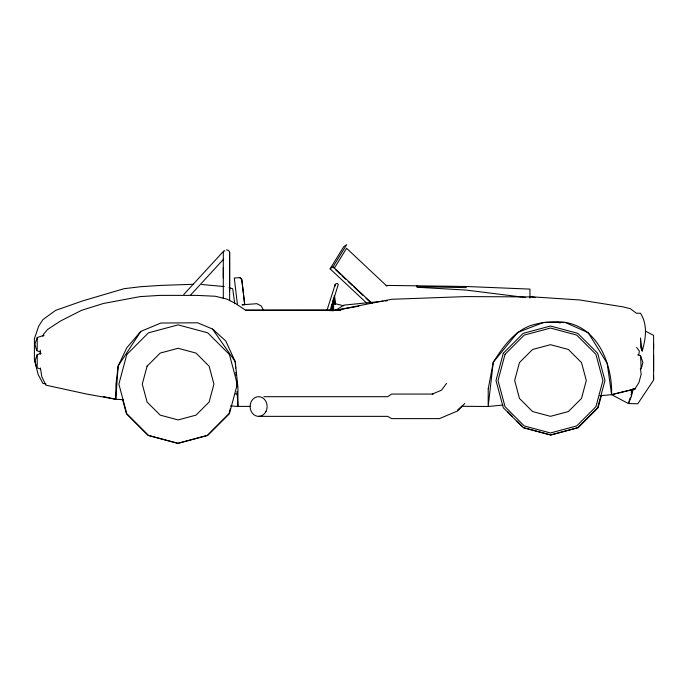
<?xml version="1.0" encoding="UTF-8"?>
<svg xmlns="http://www.w3.org/2000/svg" width="688" height="688" viewBox="0 0 688 688"><rect width="100%" height="100%" fill="white"/><g stroke="black" fill="none" stroke-linecap="round" stroke-linejoin="round"><path stroke-width="1.03" d="M37.264 338.763L37.264 337.507L44.101 335.297M223.299 278.124L223.299 267.666M223.299 252.358L223.299 298.549M229.637 290.947L229.637 252.358L228.708 250.518L226.472 249.753M386.123 285.425L417.031 285.812L417.031 287.231L466.163 290.087L525.692 297.526M653.6 344.069L653.6 380.068L637.785 403.77L628.445 403.564L611.606 394.654L599.902 395.781M630.268 397.621L628.445 403.564L631.369 396.408L631.378 390.32L634.921 388.978L638.928 382.537L641.182 374.238L640.39 368.166M123.272 399.711L115.773 399.272L115.971 384.291L118.164 365.982L126.764 347.836L140.799 331.418L160.811 323.042L197.637 322.801L212.506 329.027L225.741 340.947L235.253 361.664L237.928 387.525L237.928 406.393L250.38 406.393M40.437 368.003L41.787 376.697L45.898 385.16L87.118 394.147L115.773 399.272L118.164 365.982L140.799 331.418M333.542 303.7L333.818 299.839M332.639 303.546L332.906 301.516M331.986 308.637L333.181 299.478M638.825 354.81L639.324 351.026L636.606 347.423M42.991 336.389L43.447 334.291L47.696 329.354L60.682 320.926L81.519 310.34L103.432 303.477L140.111 296.614L160.184 295.376L197.017 295.401L215.275 296.244L226.911 299.099L235.399 303.442L245.478 310.159L340.981 310.159L245.478 310.271M642.239 351.026L640.485 337.971L640.674 347.423L642.239 351.026C645.8 338.565 647.829 324.805 640.485 313.229L636.323 313.229L630.475 308.749L623.354 306.934L579.7 299.968L533.673 296.932L465.81 296.588L391.549 299.297L335.778 310.271L343.811 305.137L383.061 301.206M631.369 396.408L633.321 388.625M230.342 408.62L228.975 413.729L207.294 435.409L177.676 443.339L148.058 435.409L126.377 413.729L122.541 399.427M331.711 309.927L332.562 306.771M601.346 395.643L598.096 407.752L578.152 427.695L550.907 434.997L523.663 427.695M631.188 394.654L633.02 388.711M335.34 303.434L335.099 304.199L333.749 298.601L334.54 296.115L334.093 295.969M327.075 310.073L335.151 284.643L336.002 283.628L337.326 283.516L338.35 284.376L329.948 310.83M331.444 306.04L331.969 304.397M331.281 310.856L332.682 306.427M332.94 311.036L333.542 309.136L333.749 298.601L333.31 298.463M334.936 285.305L335.151 284.643L335.262 285.967M41.168 353.288L37.264 354.544L34.95 361.105L36.653 367.667L40.558 369.052M36.653 350.622L37.195 349.375L37.264 337.507L34.95 344.069L36.653 350.622L40.558 352.015M36.653 367.667L37.195 366.412L37.264 354.544M330.111 268.827L343.733 246.691L346.675 244.661L333.044 266.789L330.111 268.827L366.79 303.227M334.179 268.423L346.571 248.299L386.948 286.165M446.589 383.397L441.498 390.199L432.253 394.069M183.791 294.473L224.228 250.518L224.89 251.172M190.499 295.161L223.72 259.049M464.796 403.4L457.812 410.874L439.443 418.622L391.687 418.622L387.654 416.36L258.619 416.36M457.554 410.048L462.147 405.98M335.778 310.271L358.93 306.151M385.185 300.991L387.31 300.785M503.066 405.051L488.17 406.479L461.725 406.298M239.579 277.625L234.281 278.038L237.463 304.655M193.431 284.29L160.811 285.4L140.73 286.715L124.124 288.676L82.517 300.94L55.599 310.391L42.94 319.567L38.691 326.138L34.4 338.728L34.4 359.678L38.167 374.582L42.897 383.362L46.027 384.042M433.191 394.069L391.687 394.069L387.654 396.692L263.917 396.692M417.031 285.812L466.163 286.492L529.949 289.106L529.949 298.059M417.031 286.621L466.163 287.627L466.163 286.492M230.428 405.954L237.928 406.393L237.033 391.481M235.399 393.932L237.42 394.078M201.696 284.497L224.236 286.561M529.949 296.442L535.161 297.543M557.074 322.276L560.204 322.939M103.277 396.546L115.773 399.272M334.531 303.503L343.785 305.825M228.992 287.696L232.699 288.728L234.694 303.331M637.656 354.862L640.58 355.808L642.893 362.37L641.19 368.923L640.58 355.808M646.066 331.444L653.6 335.357L653.6 348.721M241.746 279.431L239.716 277.539L241.815 279.311L244.722 304.603L242.021 304.818L256.959 303.683L261.294 306.057L263.719 310.649M333.044 266.789L372.07 303.399M335.735 269.877L340.388 274.245M341.945 275.707L345.823 279.345M348.154 281.53L352.041 285.167M353.589 286.629L362.911 295.367M366.016 298.282L371.451 303.382M507.417 411.45L512.586 416.618M517.015 421.047L522.183 426.225M212.506 329.027L235.253 361.664L235.64 368.054M241.866 280.48L244.696 304.672M235.889 372.311L236.079 375.51M236.337 379.767L236.784 387.224M653.6 355.266L653.6 370.798M653.6 376.026L653.6 379.372M229.637 252.358L229.637 300.699M40.282 350.046L40.282 354.294M488.239 388.694L488.17 406.479L493.27 362.232C502.704 347.423 513.308 332.063 530.431 325.605C541.654 322.01 553.444 321.047 565.132 322.414C598.156 327.522 612.509 364.778 611.606 394.654L634.921 388.978L611.606 394.654L607.169 363.359L588.3 332.751L565.132 322.414L543.632 322.414L517.557 332.502L493.27 362.232L488.239 388.694M126.807 354.492L118.869 384.11L126.807 413.729L148.488 435.409L178.106 443.339L207.724 435.409L229.405 413.729L237.334 384.11L229.405 354.492L207.724 332.811L178.106 324.874L148.488 332.811L126.807 354.492M147.077 366.197L142.278 384.11L147.077 402.024L160.192 415.131L178.106 419.929L196.02 415.131L209.126 402.024L213.925 384.11L209.126 366.197L196.02 353.082L178.106 348.283L160.192 353.082L147.077 366.197M503.289 353.262L495.988 380.507L503.289 407.752L523.233 427.695L550.477 434.997L577.722 427.695L597.666 407.752L604.967 380.507L597.666 353.262L577.722 333.319L550.477 326.017L523.233 333.319L503.289 353.262M505.052 354.277L498.017 380.507L505.052 406.737L524.247 425.941L550.477 432.967L576.707 425.941L595.911 406.737L602.937 380.507L595.911 354.277L576.707 335.082L550.477 328.047L524.247 335.082L505.052 354.277M519.457 362.593L514.658 380.507L519.457 398.421L532.564 411.536L550.477 416.335L568.391 411.536L581.506 398.421L586.305 380.507L581.506 362.593L568.391 349.487L550.477 344.688L532.564 349.487L519.457 362.593M335.099 304.199L334.523 296.107L335.099 304.199M265.998 411.441A9.838 8.514 -90 0 0 258.619 396.692A9.838 8.514 -90 0 0 251.24 411.441A9.838 8.514 -90 0 0 265.998 411.441"/></g></svg>
